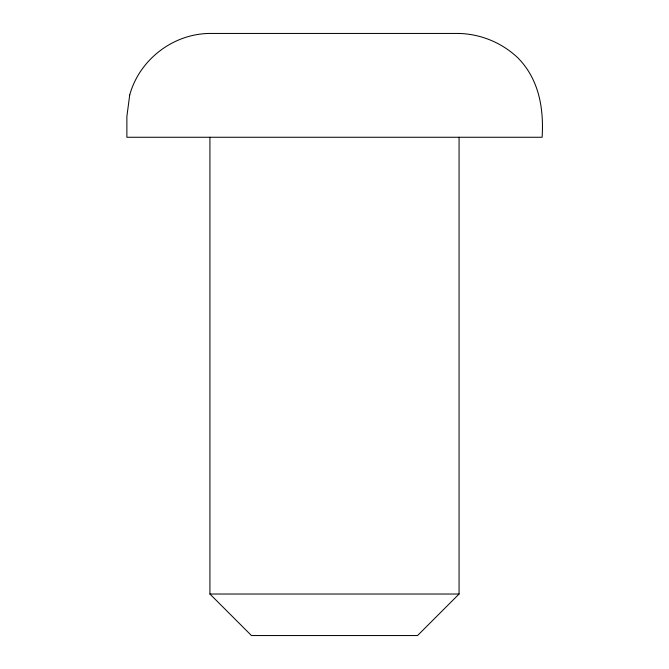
<?xml version="1.0" encoding="UTF-8"?>
<svg xmlns="http://www.w3.org/2000/svg" width="669" height="669" viewBox="0 0 669 669"><rect width="100%" height="100%" fill="white"/><g stroke="black" fill="none" stroke-linecap="round" stroke-linejoin="round"><path stroke-width="1" d="M459.076 137.262L459.076 594.022L417.548 635.55L251.452 635.55L209.924 594.022L209.924 137.262M209.924 594.022L459.076 594.022M129.711 95.006L126.876 116.498L126.876 137.262L542.124 137.262C543.897 108.261 538.988 79.21 517.798 57.777C501.859 42.732 480.986 34.086 459.076 33.45L209.924 33.45C173.212 33.659 139.411 59.591 129.711 95.006"/></g></svg>
